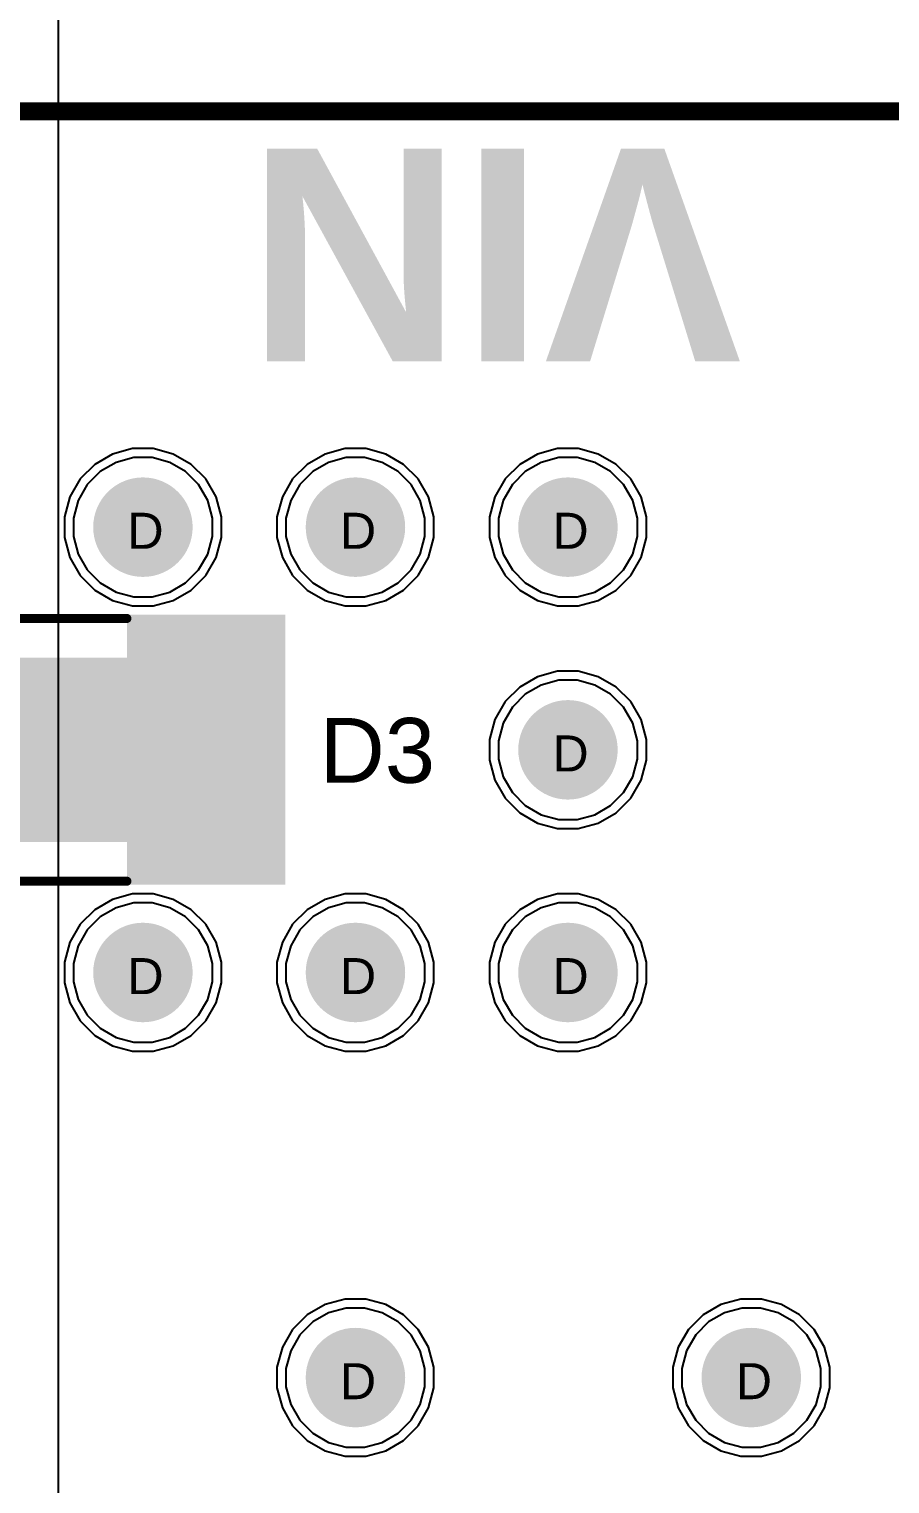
# Model space of a CAD drawing. Header units: inches. Extents: x 0 to 5379, y 0 to 5429.
# Drawn here: x 302.86 to 315.01, y 179.13 to 199.66 of the extents above; entities that cross this region are included whole.
import ezdxf

# ---------------------------------------------------------------- set-up
doc = ezdxf.new("R2010")
doc.units = ezdxf.units.IN
for name, color, linetype in [('Bottom Layer', 5, 'Continuous'), ('Bottom Solder', 6, 'Continuous'), ('Drill Drawing', 1, 'Continuous'), ('GND01', 16, 'Continuous'), ('GND02', 76, 'Continuous'), ('PWR', 156, 'Continuous'), ('SIG 01', 90, 'Continuous'), ('Top Layer', 1, 'Continuous'), ('Top Overlay', 2, 'Continuous'), ('Top Paste', 8, 'Continuous'), ('Top Solder', 216, 'Continuous'), ('Via Holes', 16, 'Continuous')]:
    doc.layers.add(name, color=color, linetype=linetype)
doc.styles.add('Arial', font='', dxfattribs={"height": 0.2})
doc.styles.add('Arial_Bold', font='', dxfattribs={"height": 0.2})
doc.styles.get('Arial').set_extended_font_data('Arial')
doc.styles.get('Arial_Bold').set_extended_font_data('Arial', bold=True)

# ---------------------------------------------------------------- blocks, each defined once
blk = doc.blocks.new('SMB__121')
at = {"layer": 'Top Layer'}
for points in [[(-3.7, -1.2), (-3.7, 1.2), (-0.9, 1.2), (-0.9, -1.2)], [(0.9, -1.2), (0.9, 1.2), (3.7, 1.2), (3.7, -1.2)]]:
    blk.add_hatch(color=1, dxfattribs=at).paths.add_polyline_path(points)
at = {"layer": 'Top Overlay'}
for points in [[(2.591, 1.245), (4.826, 1.245), (4.826, 1.905), (2.591, 1.905)], [(3.734, -1.651), (4.826, -1.651), (4.826, 1.346), (3.734, 1.346)], [(2.591, -1.905), (4.826, -1.905), (4.826, -1.245), (2.591, -1.245)]]:
    blk.add_hatch(color=2, dxfattribs=at).paths.add_polyline_path(points)
at = {"layer": 'Top Paste'}
for points in [[(-3.7, -1.2), (-3.7, 1.2), (-0.9, 1.2), (-0.9, -1.2)], [(0.9, -1.2), (0.9, 1.2), (3.7, 1.2), (3.7, -1.2)]]:
    blk.add_hatch(color=8, dxfattribs=at).paths.add_polyline_path(points)
at = {"layer": 'Top Solder'}
for points in [[(-3.802, -1.302), (-3.802, 1.302), (-0.798, 1.302), (-0.798, -1.302)], [(0.798, -1.302), (0.798, 1.302), (3.802, 1.302), (3.802, -1.302)]]:
    blk.add_hatch(color=216, dxfattribs=at).paths.add_polyline_path(points)
at = {"layer": 'Top Overlay'}
for points in [[(-2.21, 1.397, 0.127, 0.127, 0), (-2.21, 1.854, 0.127, 0.127, 0)], [(-2.21, 1.854, 0.127, 0.127, 0), (2.591, 1.854, 0.127, 0.127, 0)], [(-2.21, -1.854, 0.127, 0.127, 0), (-2.21, -1.397, 0.127, 0.127, 0)], [(-2.21, -1.854, 0.127, 0.127, 0), (2.591, -1.854, 0.127, 0.127, 0)]]:
    blk.add_lwpolyline(points, format="xyseb", dxfattribs=at)
for points in [[(-2.242, 1.854, 0.0635, 0.0635, 1), (-2.178, 1.854, 0.0635, 0.0635, 1)], [(-2.242, 1.854, 0.0635, 0.0635, 1), (-2.178, 1.854, 0.0635, 0.0635, 1)], [(2.559, 1.854, 0.0635, 0.0635, 1), (2.623, 1.854, 0.0635, 0.0635, 1)], [(-2.242, 1.397, 0.0635, 0.0635, 1), (-2.178, 1.397, 0.0635, 0.0635, 1)], [(-2.242, -1.397, 0.0635, 0.0635, 1), (-2.178, -1.397, 0.0635, 0.0635, 1)], [(-2.242, -1.854, 0.0635, 0.0635, 1), (-2.178, -1.854, 0.0635, 0.0635, 1)], [(-2.242, -1.854, 0.0635, 0.0635, 1), (-2.178, -1.854, 0.0635, 0.0635, 1)], [(2.559, -1.854, 0.0635, 0.0635, 1), (2.623, -1.854, 0.0635, 0.0635, 1)]]:
    blk.add_lwpolyline(points, format="xyseb", close=True, dxfattribs=at)
blk = doc.blocks.new('KF88SM_16_0_3P_831')
at = {"layer": 'Top Overlay'}
blk.add_lwpolyline([(41.7, 10.5, 0.254, 0.254, 0), (-41.7, 10.5, 0.254, 0.254, 0)], format="xyseb", dxfattribs=at)

msp = doc.modelspace()

# ---------------------------------------------------------------- hatches: boundary and pattern name
at = {"layer": 'Bottom Layer'}
h = msp.add_hatch(color=5, dxfattribs=at)
edge = h.paths.add_edge_path()
edge.add_arc((304.467, 192.634), 0.6, 0, 360)
h = msp.add_hatch(color=5, dxfattribs=at)
edge = h.paths.add_edge_path()
edge.add_arc((307.467, 192.634), 0.6, 0, 360)
h = msp.add_hatch(color=5, dxfattribs=at)
edge = h.paths.add_edge_path()
edge.add_arc((310.467, 192.634), 0.6, 0, 360)
h = msp.add_hatch(color=5, dxfattribs=at)
edge = h.paths.add_edge_path()
edge.add_arc((310.467, 189.492), 0.6, 0, 360)
h = msp.add_hatch(color=5, dxfattribs=at)
edge = h.paths.add_edge_path()
edge.add_arc((304.467, 186.35), 0.6, 0, 360)
h = msp.add_hatch(color=5, dxfattribs=at)
edge = h.paths.add_edge_path()
edge.add_arc((307.467, 186.35), 0.6, 0, 360)
h = msp.add_hatch(color=5, dxfattribs=at)
edge = h.paths.add_edge_path()
edge.add_arc((310.467, 186.35), 0.6, 0, 360)
h = msp.add_hatch(color=5, dxfattribs=at)
edge = h.paths.add_edge_path()
edge.add_arc((307.467, 180.634), 0.6, 0, 360)
h = msp.add_hatch(color=5, dxfattribs=at)
edge = h.paths.add_edge_path()
edge.add_arc((313.055, 180.634), 0.6, 0, 360)
at = {"layer": 'Bottom Solder'}
h = msp.add_hatch(color=6, dxfattribs=at)
edge = h.paths.add_edge_path()
edge.add_arc((304.467, 192.634), 0.702, 0, 360)
h = msp.add_hatch(color=6, dxfattribs=at)
edge = h.paths.add_edge_path()
edge.add_arc((307.467, 192.634), 0.702, 0, 360)
h = msp.add_hatch(color=6, dxfattribs=at)
edge = h.paths.add_edge_path()
edge.add_arc((310.467, 192.634), 0.702, 0, 360)
h = msp.add_hatch(color=6, dxfattribs=at)
edge = h.paths.add_edge_path()
edge.add_arc((310.467, 189.492), 0.702, 0, 360)
h = msp.add_hatch(color=6, dxfattribs=at)
edge = h.paths.add_edge_path()
edge.add_arc((304.467, 186.35), 0.702, 0, 360)
h = msp.add_hatch(color=6, dxfattribs=at)
edge = h.paths.add_edge_path()
edge.add_arc((307.467, 186.35), 0.702, 0, 360)
h = msp.add_hatch(color=6, dxfattribs=at)
edge = h.paths.add_edge_path()
edge.add_arc((310.467, 186.35), 0.702, 0, 360)
h = msp.add_hatch(color=6, dxfattribs=at)
edge = h.paths.add_edge_path()
edge.add_arc((307.467, 180.634), 0.702, 0, 360)
h = msp.add_hatch(color=6, dxfattribs=at)
edge = h.paths.add_edge_path()
edge.add_arc((313.055, 180.634), 0.702, 0, 360)
at = {"layer": 'GND01'}
h = msp.add_hatch(color=16, dxfattribs=at)
edge = h.paths.add_edge_path()
edge.add_arc((304.467, 192.634), 0.6, 0, 360)
h = msp.add_hatch(color=16, dxfattribs=at)
edge = h.paths.add_edge_path()
edge.add_arc((307.467, 192.634), 0.6, 0, 360)
h = msp.add_hatch(color=16, dxfattribs=at)
edge = h.paths.add_edge_path()
edge.add_arc((310.467, 192.634), 0.6, 0, 360)
h = msp.add_hatch(color=16, dxfattribs=at)
edge = h.paths.add_edge_path()
edge.add_arc((310.467, 189.492), 0.6, 0, 360)
h = msp.add_hatch(color=16, dxfattribs=at)
edge = h.paths.add_edge_path()
edge.add_arc((304.467, 186.35), 0.6, 0, 360)
h = msp.add_hatch(color=16, dxfattribs=at)
edge = h.paths.add_edge_path()
edge.add_arc((307.467, 186.35), 0.6, 0, 360)
h = msp.add_hatch(color=16, dxfattribs=at)
edge = h.paths.add_edge_path()
edge.add_arc((310.467, 186.35), 0.6, 0, 360)
h = msp.add_hatch(color=16, dxfattribs=at)
edge = h.paths.add_edge_path()
edge.add_arc((307.467, 180.634), 0.6, 0, 360)
h = msp.add_hatch(color=16, dxfattribs=at)
edge = h.paths.add_edge_path()
edge.add_arc((313.055, 180.634), 0.6, 0, 360)
at = {"layer": 'GND02'}
h = msp.add_hatch(color=76, dxfattribs=at)
edge = h.paths.add_edge_path()
edge.add_arc((304.467, 192.634), 0.6, 0, 360)
h = msp.add_hatch(color=76, dxfattribs=at)
edge = h.paths.add_edge_path()
edge.add_arc((307.467, 192.634), 0.6, 0, 360)
h = msp.add_hatch(color=76, dxfattribs=at)
edge = h.paths.add_edge_path()
edge.add_arc((310.467, 192.634), 0.6, 0, 360)
h = msp.add_hatch(color=76, dxfattribs=at)
edge = h.paths.add_edge_path()
edge.add_arc((310.467, 189.492), 0.6, 0, 360)
h = msp.add_hatch(color=76, dxfattribs=at)
edge = h.paths.add_edge_path()
edge.add_arc((304.467, 186.35), 0.6, 0, 360)
h = msp.add_hatch(color=76, dxfattribs=at)
edge = h.paths.add_edge_path()
edge.add_arc((307.467, 186.35), 0.6, 0, 360)
h = msp.add_hatch(color=76, dxfattribs=at)
edge = h.paths.add_edge_path()
edge.add_arc((310.467, 186.35), 0.6, 0, 360)
h = msp.add_hatch(color=76, dxfattribs=at)
edge = h.paths.add_edge_path()
edge.add_arc((307.467, 180.634), 0.6, 0, 360)
h = msp.add_hatch(color=76, dxfattribs=at)
edge = h.paths.add_edge_path()
edge.add_arc((313.055, 180.634), 0.6, 0, 360)
at = {"layer": 'PWR'}
h = msp.add_hatch(color=156, dxfattribs=at)
edge = h.paths.add_edge_path()
edge.add_arc((304.467, 192.634), 0.6, 0, 360)
h = msp.add_hatch(color=156, dxfattribs=at)
edge = h.paths.add_edge_path()
edge.add_arc((307.467, 192.634), 0.6, 0, 360)
h = msp.add_hatch(color=156, dxfattribs=at)
edge = h.paths.add_edge_path()
edge.add_arc((310.467, 192.634), 0.6, 0, 360)
h = msp.add_hatch(color=156, dxfattribs=at)
edge = h.paths.add_edge_path()
edge.add_arc((310.467, 189.492), 0.6, 0, 360)
h = msp.add_hatch(color=156, dxfattribs=at)
edge = h.paths.add_edge_path()
edge.add_arc((304.467, 186.35), 0.6, 0, 360)
h = msp.add_hatch(color=156, dxfattribs=at)
edge = h.paths.add_edge_path()
edge.add_arc((307.467, 186.35), 0.6, 0, 360)
h = msp.add_hatch(color=156, dxfattribs=at)
edge = h.paths.add_edge_path()
edge.add_arc((310.467, 186.35), 0.6, 0, 360)
h = msp.add_hatch(color=156, dxfattribs=at)
edge = h.paths.add_edge_path()
edge.add_arc((307.467, 180.634), 0.6, 0, 360)
h = msp.add_hatch(color=156, dxfattribs=at)
edge = h.paths.add_edge_path()
edge.add_arc((313.055, 180.634), 0.6, 0, 360)
at = {"layer": 'SIG 01'}
h = msp.add_hatch(color=90, dxfattribs=at)
edge = h.paths.add_edge_path()
edge.add_arc((304.467, 192.634), 0.6, 0, 360)
h = msp.add_hatch(color=90, dxfattribs=at)
edge = h.paths.add_edge_path()
edge.add_arc((307.467, 192.634), 0.6, 0, 360)
h = msp.add_hatch(color=90, dxfattribs=at)
edge = h.paths.add_edge_path()
edge.add_arc((310.467, 192.634), 0.6, 0, 360)
h = msp.add_hatch(color=90, dxfattribs=at)
edge = h.paths.add_edge_path()
edge.add_arc((310.467, 189.492), 0.6, 0, 360)
h = msp.add_hatch(color=90, dxfattribs=at)
edge = h.paths.add_edge_path()
edge.add_arc((304.467, 186.35), 0.6, 0, 360)
h = msp.add_hatch(color=90, dxfattribs=at)
edge = h.paths.add_edge_path()
edge.add_arc((307.467, 186.35), 0.6, 0, 360)
h = msp.add_hatch(color=90, dxfattribs=at)
edge = h.paths.add_edge_path()
edge.add_arc((310.467, 186.35), 0.6, 0, 360)
h = msp.add_hatch(color=90, dxfattribs=at)
edge = h.paths.add_edge_path()
edge.add_arc((307.467, 180.634), 0.6, 0, 360)
h = msp.add_hatch(color=90, dxfattribs=at)
edge = h.paths.add_edge_path()
edge.add_arc((313.055, 180.634), 0.6, 0, 360)
at = {"layer": 'Top Layer'}
h = msp.add_hatch(color=1, dxfattribs=at)
edge = h.paths.add_edge_path()
edge.add_arc((304.467, 192.634), 0.6, 0, 360)
h = msp.add_hatch(color=1, dxfattribs=at)
edge = h.paths.add_edge_path()
edge.add_arc((307.467, 192.634), 0.6, 0, 360)
h = msp.add_hatch(color=1, dxfattribs=at)
edge = h.paths.add_edge_path()
edge.add_arc((310.467, 192.634), 0.6, 0, 360)
h = msp.add_hatch(color=1, dxfattribs=at)
edge = h.paths.add_edge_path()
edge.add_arc((310.467, 189.492), 0.6, 0, 360)
h = msp.add_hatch(color=1, dxfattribs=at)
edge = h.paths.add_edge_path()
edge.add_arc((304.467, 186.35), 0.6, 0, 360)
h = msp.add_hatch(color=1, dxfattribs=at)
edge = h.paths.add_edge_path()
edge.add_arc((307.467, 186.35), 0.6, 0, 360)
h = msp.add_hatch(color=1, dxfattribs=at)
edge = h.paths.add_edge_path()
edge.add_arc((310.467, 186.35), 0.6, 0, 360)
h = msp.add_hatch(color=1, dxfattribs=at)
edge = h.paths.add_edge_path()
edge.add_arc((307.467, 180.634), 0.6, 0, 360)
h = msp.add_hatch(color=1, dxfattribs=at)
edge = h.paths.add_edge_path()
edge.add_arc((313.055, 180.634), 0.6, 0, 360)
at = {"layer": 'Top Solder'}
h = msp.add_hatch(color=216, dxfattribs=at)
edge = h.paths.add_edge_path()
edge.add_arc((304.467, 192.634), 0.702, 0, 360)
h = msp.add_hatch(color=216, dxfattribs=at)
edge = h.paths.add_edge_path()
edge.add_arc((307.467, 192.634), 0.702, 0, 360)
h = msp.add_hatch(color=216, dxfattribs=at)
edge = h.paths.add_edge_path()
edge.add_arc((310.467, 192.634), 0.702, 0, 360)
h = msp.add_hatch(color=216, dxfattribs=at)
edge = h.paths.add_edge_path()
edge.add_arc((310.467, 189.492), 0.702, 0, 360)
h = msp.add_hatch(color=216, dxfattribs=at)
edge = h.paths.add_edge_path()
edge.add_arc((304.467, 186.35), 0.702, 0, 360)
h = msp.add_hatch(color=216, dxfattribs=at)
edge = h.paths.add_edge_path()
edge.add_arc((307.467, 186.35), 0.702, 0, 360)
h = msp.add_hatch(color=216, dxfattribs=at)
edge = h.paths.add_edge_path()
edge.add_arc((310.467, 186.35), 0.702, 0, 360)
h = msp.add_hatch(color=216, dxfattribs=at)
edge = h.paths.add_edge_path()
edge.add_arc((307.467, 180.634), 0.702, 0, 360)
h = msp.add_hatch(color=216, dxfattribs=at)
edge = h.paths.add_edge_path()
edge.add_arc((313.055, 180.634), 0.702, 0, 360)
at = {"layer": 'Via Holes'}
h = msp.add_hatch(color=7, dxfattribs=at)
edge = h.paths.add_edge_path()
edge.add_arc((304.467, 192.634), 0.35, 0, 360)
h = msp.add_hatch(color=7, dxfattribs=at)
edge = h.paths.add_edge_path()
edge.add_arc((307.467, 192.634), 0.35, 0, 360)
h = msp.add_hatch(color=7, dxfattribs=at)
edge = h.paths.add_edge_path()
edge.add_arc((310.467, 192.634), 0.35, 0, 360)
h = msp.add_hatch(color=7, dxfattribs=at)
edge = h.paths.add_edge_path()
edge.add_arc((310.467, 189.492), 0.35, 0, 360)
h = msp.add_hatch(color=7, dxfattribs=at)
edge = h.paths.add_edge_path()
edge.add_arc((304.467, 186.35), 0.35, 0, 360)
h = msp.add_hatch(color=7, dxfattribs=at)
edge = h.paths.add_edge_path()
edge.add_arc((307.467, 186.35), 0.35, 0, 360)
h = msp.add_hatch(color=7, dxfattribs=at)
edge = h.paths.add_edge_path()
edge.add_arc((310.467, 186.35), 0.35, 0, 360)
h = msp.add_hatch(color=7, dxfattribs=at)
edge = h.paths.add_edge_path()
edge.add_arc((307.467, 180.634), 0.35, 0, 360)
h = msp.add_hatch(color=7, dxfattribs=at)
edge = h.paths.add_edge_path()
edge.add_arc((313.055, 180.634), 0.35, 0, 360)

# ---------------------------------------------------------------- linework, layer by layer
at = {"layer": 'Bottom Layer'}
msp.add_line((303.276, 157.988), (303.276, 218.872), dxfattribs=at)
at = {"layer": 'GND01'}
for p, q in [((304.039, 193.666), (303.787, 193.52)), ((304.321, 193.742), (304.039, 193.666)), ((304.613, 193.742), (304.321, 193.742)), ((304.895, 193.666), (304.613, 193.742)), ((305.147, 193.52), (304.895, 193.666)), ((307.039, 193.666), (306.787, 193.52)), ((307.321, 193.742), (307.039, 193.666)), ((307.613, 193.742), (307.321, 193.742)), ((307.895, 193.666), (307.613, 193.742)), ((308.147, 193.52), (307.895, 193.666)), ((310.039, 193.666), (309.787, 193.52)), ((310.321, 193.742), (310.039, 193.666)), ((310.613, 193.742), (310.321, 193.742)), ((310.895, 193.666), (310.613, 193.742)), ((311.147, 193.52), (310.895, 193.666)), ((303.787, 193.52), (303.58, 193.314)), ((305.354, 193.314), (305.147, 193.52)), ((306.787, 193.52), (306.58, 193.314)), ((308.354, 193.314), (308.147, 193.52)), ((309.787, 193.52), (309.58, 193.314)), ((311.354, 193.314), (311.147, 193.52)), ((303.58, 193.314), (303.435, 193.061)), ((305.499, 193.061), (305.354, 193.314)), ((306.58, 193.314), (306.435, 193.061)), ((308.499, 193.061), (308.354, 193.314)), ((309.58, 193.314), (309.435, 193.061)), ((311.499, 193.061), (311.354, 193.314)), ((303.435, 193.061), (303.359, 192.779)), ((305.575, 192.779), (305.499, 193.061)), ((306.435, 193.061), (306.359, 192.779)), ((308.575, 192.779), (308.499, 193.061)), ((309.435, 193.061), (309.359, 192.779)), ((311.575, 192.779), (311.499, 193.061)), ((303.359, 192.779), (303.359, 192.488)), ((305.575, 192.488), (305.575, 192.779)), ((306.359, 192.779), (306.359, 192.488)), ((308.575, 192.488), (308.575, 192.779)), ((309.359, 192.779), (309.359, 192.488)), ((311.575, 192.488), (311.575, 192.779)), ((303.359, 192.488), (303.435, 192.206)), ((305.499, 192.206), (305.575, 192.488)), ((306.359, 192.488), (306.435, 192.206)), ((308.499, 192.206), (308.575, 192.488)), ((309.359, 192.488), (309.435, 192.206)), ((311.499, 192.206), (311.575, 192.488)), ((303.435, 192.206), (303.58, 191.953)), ((305.354, 191.953), (305.499, 192.206)), ((306.435, 192.206), (306.58, 191.953)), ((308.354, 191.953), (308.499, 192.206)), ((309.435, 192.206), (309.58, 191.953)), ((311.354, 191.953), (311.499, 192.206)), ((303.58, 191.953), (303.787, 191.747)), ((305.147, 191.747), (305.354, 191.953)), ((306.58, 191.953), (306.787, 191.747)), ((308.147, 191.747), (308.354, 191.953)), ((309.58, 191.953), (309.787, 191.747)), ((311.147, 191.747), (311.354, 191.953)), ((303.787, 191.747), (304.039, 191.601)), ((304.895, 191.601), (305.147, 191.747)), ((306.787, 191.747), (307.039, 191.601)), ((307.895, 191.601), (308.147, 191.747)), ((309.787, 191.747), (310.039, 191.601)), ((310.895, 191.601), (311.147, 191.747)), ((304.039, 191.601), (304.321, 191.526)), ((304.613, 191.526), (304.895, 191.601)), ((307.039, 191.601), (307.321, 191.526)), ((307.613, 191.526), (307.895, 191.601)), ((310.039, 191.601), (310.321, 191.526)), ((310.613, 191.526), (310.895, 191.601)), ((304.321, 191.526), (304.613, 191.526)), ((307.321, 191.526), (307.613, 191.526)), ((310.321, 191.526), (310.613, 191.526)), ((310.039, 190.524), (309.787, 190.378)), ((310.321, 190.6), (310.039, 190.524)), ((310.613, 190.6), (310.321, 190.6)), ((310.895, 190.524), (310.613, 190.6)), ((311.147, 190.378), (310.895, 190.524)), ((309.787, 190.378), (309.58, 190.172)), ((311.354, 190.172), (311.147, 190.378)), ((309.58, 190.172), (309.435, 189.919)), ((311.499, 189.919), (311.354, 190.172)), ((309.435, 189.919), (309.359, 189.637)), ((311.575, 189.637), (311.499, 189.919)), ((309.359, 189.637), (309.359, 189.346)), ((311.575, 189.346), (311.575, 189.637)), ((309.359, 189.346), (309.435, 189.064)), ((311.499, 189.064), (311.575, 189.346)), ((309.435, 189.064), (309.58, 188.811)), ((311.354, 188.811), (311.499, 189.064)), ((309.58, 188.811), (309.787, 188.605)), ((311.147, 188.605), (311.354, 188.811)), ((309.787, 188.605), (310.039, 188.459)), ((310.039, 188.459), (310.321, 188.384)), ((310.613, 188.384), (310.895, 188.459)), ((310.895, 188.459), (311.147, 188.605)), ((310.321, 188.384), (310.613, 188.384)), ((304.321, 187.458), (304.039, 187.382)), ((304.613, 187.458), (304.321, 187.458)), ((304.895, 187.382), (304.613, 187.458)), ((307.321, 187.458), (307.039, 187.382)), ((307.613, 187.458), (307.321, 187.458)), ((307.895, 187.382), (307.613, 187.458)), ((310.321, 187.458), (310.039, 187.382)), ((310.613, 187.458), (310.321, 187.458)), ((310.895, 187.382), (310.613, 187.458)), ((303.787, 187.236), (303.58, 187.03)), ((304.039, 187.382), (303.787, 187.236)), ((305.147, 187.236), (304.895, 187.382)), ((305.354, 187.03), (305.147, 187.236)), ((306.787, 187.236), (306.58, 187.03)), ((307.039, 187.382), (306.787, 187.236)), ((308.147, 187.236), (307.895, 187.382)), ((308.354, 187.03), (308.147, 187.236)), ((309.787, 187.236), (309.58, 187.03)), ((310.039, 187.382), (309.787, 187.236)), ((311.147, 187.236), (310.895, 187.382)), ((311.354, 187.03), (311.147, 187.236)), ((303.58, 187.03), (303.435, 186.777)), ((305.499, 186.777), (305.354, 187.03)), ((306.58, 187.03), (306.435, 186.777)), ((308.499, 186.777), (308.354, 187.03)), ((309.58, 187.03), (309.435, 186.777)), ((311.499, 186.777), (311.354, 187.03)), ((303.435, 186.777), (303.359, 186.495)), ((305.575, 186.495), (305.499, 186.777)), ((306.435, 186.777), (306.359, 186.495)), ((308.575, 186.495), (308.499, 186.777)), ((309.435, 186.777), (309.359, 186.495)), ((311.575, 186.495), (311.499, 186.777)), ((303.359, 186.495), (303.359, 186.204)), ((305.575, 186.204), (305.575, 186.495)), ((306.359, 186.495), (306.359, 186.204)), ((308.575, 186.204), (308.575, 186.495)), ((309.359, 186.495), (309.359, 186.204)), ((311.575, 186.204), (311.575, 186.495)), ((303.359, 186.204), (303.435, 185.922)), ((305.499, 185.922), (305.575, 186.204)), ((306.359, 186.204), (306.435, 185.922)), ((308.499, 185.922), (308.575, 186.204)), ((309.359, 186.204), (309.435, 185.922)), ((311.499, 185.922), (311.575, 186.204)), ((303.435, 185.922), (303.58, 185.669)), ((305.354, 185.669), (305.499, 185.922)), ((306.435, 185.922), (306.58, 185.669)), ((308.354, 185.669), (308.499, 185.922)), ((309.435, 185.922), (309.58, 185.669)), ((311.354, 185.669), (311.499, 185.922)), ((303.58, 185.669), (303.787, 185.463)), ((305.147, 185.463), (305.354, 185.669)), ((306.58, 185.669), (306.787, 185.463)), ((308.147, 185.463), (308.354, 185.669)), ((309.58, 185.669), (309.787, 185.463)), ((311.147, 185.463), (311.354, 185.669)), ((303.787, 185.463), (304.039, 185.317)), ((304.895, 185.317), (305.147, 185.463)), ((306.787, 185.463), (307.039, 185.317)), ((307.895, 185.317), (308.147, 185.463)), ((309.787, 185.463), (310.039, 185.317)), ((310.895, 185.317), (311.147, 185.463)), ((304.039, 185.317), (304.321, 185.242)), ((304.321, 185.242), (304.613, 185.242)), ((304.613, 185.242), (304.895, 185.317)), ((307.039, 185.317), (307.321, 185.242)), ((307.321, 185.242), (307.613, 185.242)), ((307.613, 185.242), (307.895, 185.317)), ((310.039, 185.317), (310.321, 185.242)), ((310.321, 185.242), (310.613, 185.242)), ((310.613, 185.242), (310.895, 185.317)), ((307.321, 181.742), (307.039, 181.666)), ((307.613, 181.742), (307.321, 181.742)), ((307.895, 181.666), (307.613, 181.742)), ((312.909, 181.742), (312.627, 181.666)), ((313.201, 181.742), (312.909, 181.742)), ((313.483, 181.666), (313.201, 181.742)), ((306.787, 181.52), (306.58, 181.314)), ((307.039, 181.666), (306.787, 181.52)), ((308.147, 181.52), (307.895, 181.666)), ((308.354, 181.314), (308.147, 181.52)), ((312.375, 181.52), (312.168, 181.314)), ((312.627, 181.666), (312.375, 181.52)), ((313.735, 181.52), (313.483, 181.666)), ((313.942, 181.314), (313.735, 181.52)), ((306.58, 181.314), (306.435, 181.061)), ((308.499, 181.061), (308.354, 181.314)), ((312.168, 181.314), (312.023, 181.061)), ((314.087, 181.061), (313.942, 181.314)), ((306.435, 181.061), (306.359, 180.779)), ((308.575, 180.779), (308.499, 181.061)), ((312.023, 181.061), (311.947, 180.779)), ((314.163, 180.779), (314.087, 181.061)), ((306.359, 180.779), (306.359, 180.488)), ((308.575, 180.488), (308.575, 180.779)), ((311.947, 180.779), (311.947, 180.488)), ((314.163, 180.488), (314.163, 180.779)), ((306.359, 180.488), (306.435, 180.206)), ((308.499, 180.206), (308.575, 180.488)), ((311.947, 180.488), (312.023, 180.206)), ((314.087, 180.206), (314.163, 180.488)), ((306.435, 180.206), (306.58, 179.953)), ((308.354, 179.953), (308.499, 180.206)), ((312.023, 180.206), (312.168, 179.953)), ((313.942, 179.953), (314.087, 180.206)), ((306.58, 179.953), (306.787, 179.747)), ((308.147, 179.747), (308.354, 179.953)), ((312.168, 179.953), (312.375, 179.747)), ((313.735, 179.747), (313.942, 179.953)), ((306.787, 179.747), (307.039, 179.601)), ((307.895, 179.601), (308.147, 179.747)), ((312.375, 179.747), (312.627, 179.601)), ((313.483, 179.601), (313.735, 179.747)), ((307.039, 179.601), (307.321, 179.526)), ((307.321, 179.526), (307.613, 179.526)), ((307.613, 179.526), (307.895, 179.601)), ((312.627, 179.601), (312.909, 179.526)), ((312.909, 179.526), (313.201, 179.526)), ((313.201, 179.526), (313.483, 179.601))]:
    msp.add_line(p, q, dxfattribs=at)
at = {"layer": 'GND02'}
for p, q in [((304.039, 193.666), (303.787, 193.52)), ((304.321, 193.742), (304.039, 193.666)), ((304.613, 193.742), (304.321, 193.742)), ((304.895, 193.666), (304.613, 193.742)), ((305.147, 193.52), (304.895, 193.666)), ((307.039, 193.666), (306.787, 193.52)), ((307.321, 193.742), (307.039, 193.666)), ((307.613, 193.742), (307.321, 193.742)), ((307.895, 193.666), (307.613, 193.742)), ((308.147, 193.52), (307.895, 193.666)), ((310.039, 193.666), (309.787, 193.52)), ((310.321, 193.742), (310.039, 193.666)), ((310.613, 193.742), (310.321, 193.742)), ((310.895, 193.666), (310.613, 193.742)), ((311.147, 193.52), (310.895, 193.666)), ((303.787, 193.52), (303.58, 193.314)), ((305.354, 193.314), (305.147, 193.52)), ((306.787, 193.52), (306.58, 193.314)), ((308.354, 193.314), (308.147, 193.52)), ((309.787, 193.52), (309.58, 193.314)), ((311.354, 193.314), (311.147, 193.52)), ((303.58, 193.314), (303.435, 193.061)), ((305.499, 193.061), (305.354, 193.314)), ((306.58, 193.314), (306.435, 193.061)), ((308.499, 193.061), (308.354, 193.314)), ((309.58, 193.314), (309.435, 193.061)), ((311.499, 193.061), (311.354, 193.314)), ((303.435, 193.061), (303.359, 192.779)), ((305.575, 192.779), (305.499, 193.061)), ((306.435, 193.061), (306.359, 192.779)), ((308.575, 192.779), (308.499, 193.061)), ((309.435, 193.061), (309.359, 192.779)), ((311.575, 192.779), (311.499, 193.061)), ((303.359, 192.779), (303.359, 192.488)), ((305.575, 192.488), (305.575, 192.779)), ((306.359, 192.779), (306.359, 192.488)), ((308.575, 192.488), (308.575, 192.779)), ((309.359, 192.779), (309.359, 192.488)), ((311.575, 192.488), (311.575, 192.779)), ((303.359, 192.488), (303.435, 192.206)), ((305.499, 192.206), (305.575, 192.488)), ((306.359, 192.488), (306.435, 192.206)), ((308.499, 192.206), (308.575, 192.488)), ((309.359, 192.488), (309.435, 192.206)), ((311.499, 192.206), (311.575, 192.488)), ((303.435, 192.206), (303.58, 191.953)), ((305.354, 191.953), (305.499, 192.206)), ((306.435, 192.206), (306.58, 191.953)), ((308.354, 191.953), (308.499, 192.206)), ((309.435, 192.206), (309.58, 191.953)), ((311.354, 191.953), (311.499, 192.206)), ((303.58, 191.953), (303.787, 191.747)), ((305.147, 191.747), (305.354, 191.953)), ((306.58, 191.953), (306.787, 191.747)), ((308.147, 191.747), (308.354, 191.953)), ((309.58, 191.953), (309.787, 191.747)), ((311.147, 191.747), (311.354, 191.953)), ((303.787, 191.747), (304.039, 191.601)), ((304.895, 191.601), (305.147, 191.747)), ((306.787, 191.747), (307.039, 191.601)), ((307.895, 191.601), (308.147, 191.747)), ((309.787, 191.747), (310.039, 191.601)), ((310.895, 191.601), (311.147, 191.747)), ((304.039, 191.601), (304.321, 191.526)), ((304.613, 191.526), (304.895, 191.601)), ((307.039, 191.601), (307.321, 191.526)), ((307.613, 191.526), (307.895, 191.601)), ((310.039, 191.601), (310.321, 191.526)), ((310.613, 191.526), (310.895, 191.601)), ((304.321, 191.526), (304.613, 191.526)), ((307.321, 191.526), (307.613, 191.526)), ((310.321, 191.526), (310.613, 191.526)), ((310.039, 190.524), (309.787, 190.378)), ((310.321, 190.6), (310.039, 190.524)), ((310.613, 190.6), (310.321, 190.6)), ((310.895, 190.524), (310.613, 190.6)), ((311.147, 190.378), (310.895, 190.524)), ((309.787, 190.378), (309.58, 190.172)), ((311.354, 190.172), (311.147, 190.378)), ((309.58, 190.172), (309.435, 189.919)), ((311.499, 189.919), (311.354, 190.172)), ((309.435, 189.919), (309.359, 189.637)), ((311.575, 189.637), (311.499, 189.919)), ((309.359, 189.637), (309.359, 189.346)), ((311.575, 189.346), (311.575, 189.637)), ((309.359, 189.346), (309.435, 189.064)), ((311.499, 189.064), (311.575, 189.346)), ((309.435, 189.064), (309.58, 188.811)), ((311.354, 188.811), (311.499, 189.064)), ((309.58, 188.811), (309.787, 188.605)), ((311.147, 188.605), (311.354, 188.811)), ((309.787, 188.605), (310.039, 188.459)), ((310.039, 188.459), (310.321, 188.384)), ((310.613, 188.384), (310.895, 188.459)), ((310.895, 188.459), (311.147, 188.605)), ((310.321, 188.384), (310.613, 188.384)), ((304.321, 187.458), (304.039, 187.382)), ((304.613, 187.458), (304.321, 187.458)), ((304.895, 187.382), (304.613, 187.458)), ((307.321, 187.458), (307.039, 187.382)), ((307.613, 187.458), (307.321, 187.458)), ((307.895, 187.382), (307.613, 187.458)), ((310.321, 187.458), (310.039, 187.382)), ((310.613, 187.458), (310.321, 187.458)), ((310.895, 187.382), (310.613, 187.458)), ((303.787, 187.236), (303.58, 187.03)), ((304.039, 187.382), (303.787, 187.236)), ((305.147, 187.236), (304.895, 187.382)), ((305.354, 187.03), (305.147, 187.236)), ((306.787, 187.236), (306.58, 187.03)), ((307.039, 187.382), (306.787, 187.236)), ((308.147, 187.236), (307.895, 187.382)), ((308.354, 187.03), (308.147, 187.236)), ((309.787, 187.236), (309.58, 187.03)), ((310.039, 187.382), (309.787, 187.236)), ((311.147, 187.236), (310.895, 187.382)), ((311.354, 187.03), (311.147, 187.236)), ((303.58, 187.03), (303.435, 186.777)), ((305.499, 186.777), (305.354, 187.03)), ((306.58, 187.03), (306.435, 186.777)), ((308.499, 186.777), (308.354, 187.03)), ((309.58, 187.03), (309.435, 186.777)), ((311.499, 186.777), (311.354, 187.03)), ((303.435, 186.777), (303.359, 186.495)), ((305.575, 186.495), (305.499, 186.777)), ((306.435, 186.777), (306.359, 186.495)), ((308.575, 186.495), (308.499, 186.777)), ((309.435, 186.777), (309.359, 186.495)), ((311.575, 186.495), (311.499, 186.777)), ((303.359, 186.495), (303.359, 186.204)), ((305.575, 186.204), (305.575, 186.495)), ((306.359, 186.495), (306.359, 186.204)), ((308.575, 186.204), (308.575, 186.495)), ((309.359, 186.495), (309.359, 186.204)), ((311.575, 186.204), (311.575, 186.495)), ((303.359, 186.204), (303.435, 185.922)), ((305.499, 185.922), (305.575, 186.204)), ((306.359, 186.204), (306.435, 185.922)), ((308.499, 185.922), (308.575, 186.204)), ((309.359, 186.204), (309.435, 185.922)), ((311.499, 185.922), (311.575, 186.204)), ((303.435, 185.922), (303.58, 185.669)), ((305.354, 185.669), (305.499, 185.922)), ((306.435, 185.922), (306.58, 185.669)), ((308.354, 185.669), (308.499, 185.922)), ((309.435, 185.922), (309.58, 185.669)), ((311.354, 185.669), (311.499, 185.922)), ((303.58, 185.669), (303.787, 185.463)), ((305.147, 185.463), (305.354, 185.669)), ((306.58, 185.669), (306.787, 185.463)), ((308.147, 185.463), (308.354, 185.669)), ((309.58, 185.669), (309.787, 185.463)), ((311.147, 185.463), (311.354, 185.669)), ((303.787, 185.463), (304.039, 185.317)), ((304.895, 185.317), (305.147, 185.463)), ((306.787, 185.463), (307.039, 185.317)), ((307.895, 185.317), (308.147, 185.463)), ((309.787, 185.463), (310.039, 185.317)), ((310.895, 185.317), (311.147, 185.463)), ((304.039, 185.317), (304.321, 185.242)), ((304.321, 185.242), (304.613, 185.242)), ((304.613, 185.242), (304.895, 185.317)), ((307.039, 185.317), (307.321, 185.242)), ((307.321, 185.242), (307.613, 185.242)), ((307.613, 185.242), (307.895, 185.317)), ((310.039, 185.317), (310.321, 185.242)), ((310.321, 185.242), (310.613, 185.242)), ((310.613, 185.242), (310.895, 185.317)), ((307.321, 181.742), (307.039, 181.666)), ((307.613, 181.742), (307.321, 181.742)), ((307.895, 181.666), (307.613, 181.742)), ((312.909, 181.742), (312.627, 181.666)), ((313.201, 181.742), (312.909, 181.742)), ((313.483, 181.666), (313.201, 181.742)), ((306.787, 181.52), (306.58, 181.314)), ((307.039, 181.666), (306.787, 181.52)), ((308.147, 181.52), (307.895, 181.666)), ((308.354, 181.314), (308.147, 181.52)), ((312.375, 181.52), (312.168, 181.314)), ((312.627, 181.666), (312.375, 181.52)), ((313.735, 181.52), (313.483, 181.666)), ((313.942, 181.314), (313.735, 181.52)), ((306.58, 181.314), (306.435, 181.061)), ((308.499, 181.061), (308.354, 181.314)), ((312.168, 181.314), (312.023, 181.061)), ((314.087, 181.061), (313.942, 181.314)), ((306.435, 181.061), (306.359, 180.779)), ((308.575, 180.779), (308.499, 181.061)), ((312.023, 181.061), (311.947, 180.779)), ((314.163, 180.779), (314.087, 181.061)), ((306.359, 180.779), (306.359, 180.488)), ((308.575, 180.488), (308.575, 180.779)), ((311.947, 180.779), (311.947, 180.488)), ((314.163, 180.488), (314.163, 180.779)), ((306.359, 180.488), (306.435, 180.206)), ((308.499, 180.206), (308.575, 180.488)), ((311.947, 180.488), (312.023, 180.206)), ((314.087, 180.206), (314.163, 180.488)), ((306.435, 180.206), (306.58, 179.953)), ((308.354, 179.953), (308.499, 180.206)), ((312.023, 180.206), (312.168, 179.953)), ((313.942, 179.953), (314.087, 180.206)), ((306.58, 179.953), (306.787, 179.747)), ((308.147, 179.747), (308.354, 179.953)), ((312.168, 179.953), (312.375, 179.747)), ((313.735, 179.747), (313.942, 179.953)), ((306.787, 179.747), (307.039, 179.601)), ((307.895, 179.601), (308.147, 179.747)), ((312.375, 179.747), (312.627, 179.601)), ((313.483, 179.601), (313.735, 179.747)), ((307.039, 179.601), (307.321, 179.526)), ((307.321, 179.526), (307.613, 179.526)), ((307.613, 179.526), (307.895, 179.601)), ((312.627, 179.601), (312.909, 179.526)), ((312.909, 179.526), (313.201, 179.526)), ((313.201, 179.526), (313.483, 179.601))]:
    msp.add_line(p, q, dxfattribs=at)
at = {"layer": 'PWR'}
for p, q in [((304.039, 193.666), (303.787, 193.52)), ((304.321, 193.742), (304.039, 193.666)), ((304.613, 193.742), (304.321, 193.742)), ((304.895, 193.666), (304.613, 193.742)), ((305.147, 193.52), (304.895, 193.666)), ((307.039, 193.666), (306.787, 193.52)), ((307.321, 193.742), (307.039, 193.666)), ((307.613, 193.742), (307.321, 193.742)), ((307.895, 193.666), (307.613, 193.742)), ((308.147, 193.52), (307.895, 193.666)), ((310.039, 193.666), (309.787, 193.52)), ((310.321, 193.742), (310.039, 193.666)), ((310.613, 193.742), (310.321, 193.742)), ((310.895, 193.666), (310.613, 193.742)), ((311.147, 193.52), (310.895, 193.666)), ((303.787, 193.52), (303.58, 193.314)), ((305.354, 193.314), (305.147, 193.52)), ((306.787, 193.52), (306.58, 193.314)), ((308.354, 193.314), (308.147, 193.52)), ((309.787, 193.52), (309.58, 193.314)), ((311.354, 193.314), (311.147, 193.52)), ((303.58, 193.314), (303.435, 193.061)), ((305.499, 193.061), (305.354, 193.314)), ((306.58, 193.314), (306.435, 193.061)), ((308.499, 193.061), (308.354, 193.314)), ((309.58, 193.314), (309.435, 193.061)), ((311.499, 193.061), (311.354, 193.314)), ((303.435, 193.061), (303.359, 192.779)), ((305.575, 192.779), (305.499, 193.061)), ((306.435, 193.061), (306.359, 192.779)), ((308.575, 192.779), (308.499, 193.061)), ((309.435, 193.061), (309.359, 192.779)), ((311.575, 192.779), (311.499, 193.061)), ((303.359, 192.779), (303.359, 192.488)), ((305.575, 192.488), (305.575, 192.779)), ((306.359, 192.779), (306.359, 192.488)), ((308.575, 192.488), (308.575, 192.779)), ((309.359, 192.779), (309.359, 192.488)), ((311.575, 192.488), (311.575, 192.779)), ((303.359, 192.488), (303.435, 192.206)), ((305.499, 192.206), (305.575, 192.488)), ((306.359, 192.488), (306.435, 192.206)), ((308.499, 192.206), (308.575, 192.488)), ((309.359, 192.488), (309.435, 192.206)), ((311.499, 192.206), (311.575, 192.488)), ((303.435, 192.206), (303.58, 191.953)), ((305.354, 191.953), (305.499, 192.206)), ((306.435, 192.206), (306.58, 191.953)), ((308.354, 191.953), (308.499, 192.206)), ((309.435, 192.206), (309.58, 191.953)), ((311.354, 191.953), (311.499, 192.206)), ((303.58, 191.953), (303.787, 191.747)), ((305.147, 191.747), (305.354, 191.953)), ((306.58, 191.953), (306.787, 191.747)), ((308.147, 191.747), (308.354, 191.953)), ((309.58, 191.953), (309.787, 191.747)), ((311.147, 191.747), (311.354, 191.953)), ((303.787, 191.747), (304.039, 191.601)), ((304.895, 191.601), (305.147, 191.747)), ((306.787, 191.747), (307.039, 191.601)), ((307.895, 191.601), (308.147, 191.747)), ((309.787, 191.747), (310.039, 191.601)), ((310.895, 191.601), (311.147, 191.747)), ((304.039, 191.601), (304.321, 191.526)), ((304.613, 191.526), (304.895, 191.601)), ((307.039, 191.601), (307.321, 191.526)), ((307.613, 191.526), (307.895, 191.601)), ((310.039, 191.601), (310.321, 191.526)), ((310.613, 191.526), (310.895, 191.601)), ((304.321, 191.526), (304.613, 191.526)), ((307.321, 191.526), (307.613, 191.526)), ((310.321, 191.526), (310.613, 191.526)), ((310.039, 190.524), (309.787, 190.378)), ((310.321, 190.6), (310.039, 190.524)), ((310.613, 190.6), (310.321, 190.6)), ((310.895, 190.524), (310.613, 190.6)), ((311.147, 190.378), (310.895, 190.524)), ((309.787, 190.378), (309.58, 190.172)), ((311.354, 190.172), (311.147, 190.378)), ((309.58, 190.172), (309.435, 189.919)), ((311.499, 189.919), (311.354, 190.172)), ((309.435, 189.919), (309.359, 189.637)), ((311.575, 189.637), (311.499, 189.919)), ((309.359, 189.637), (309.359, 189.346)), ((311.575, 189.346), (311.575, 189.637)), ((309.359, 189.346), (309.435, 189.064)), ((311.499, 189.064), (311.575, 189.346)), ((309.435, 189.064), (309.58, 188.811)), ((311.354, 188.811), (311.499, 189.064)), ((309.58, 188.811), (309.787, 188.605)), ((311.147, 188.605), (311.354, 188.811)), ((309.787, 188.605), (310.039, 188.459)), ((310.039, 188.459), (310.321, 188.384)), ((310.613, 188.384), (310.895, 188.459)), ((310.895, 188.459), (311.147, 188.605)), ((310.321, 188.384), (310.613, 188.384)), ((304.321, 187.458), (304.039, 187.382)), ((304.613, 187.458), (304.321, 187.458)), ((304.895, 187.382), (304.613, 187.458)), ((307.321, 187.458), (307.039, 187.382)), ((307.613, 187.458), (307.321, 187.458)), ((307.895, 187.382), (307.613, 187.458)), ((310.321, 187.458), (310.039, 187.382)), ((310.613, 187.458), (310.321, 187.458)), ((310.895, 187.382), (310.613, 187.458)), ((303.787, 187.236), (303.58, 187.03)), ((304.039, 187.382), (303.787, 187.236)), ((305.147, 187.236), (304.895, 187.382)), ((305.354, 187.03), (305.147, 187.236)), ((306.787, 187.236), (306.58, 187.03)), ((307.039, 187.382), (306.787, 187.236)), ((308.147, 187.236), (307.895, 187.382)), ((308.354, 187.03), (308.147, 187.236)), ((309.787, 187.236), (309.58, 187.03)), ((310.039, 187.382), (309.787, 187.236)), ((311.147, 187.236), (310.895, 187.382)), ((311.354, 187.03), (311.147, 187.236)), ((303.58, 187.03), (303.435, 186.777)), ((305.499, 186.777), (305.354, 187.03)), ((306.58, 187.03), (306.435, 186.777)), ((308.499, 186.777), (308.354, 187.03)), ((309.58, 187.03), (309.435, 186.777)), ((311.499, 186.777), (311.354, 187.03)), ((303.435, 186.777), (303.359, 186.495)), ((305.575, 186.495), (305.499, 186.777)), ((306.435, 186.777), (306.359, 186.495)), ((308.575, 186.495), (308.499, 186.777)), ((309.435, 186.777), (309.359, 186.495)), ((311.575, 186.495), (311.499, 186.777)), ((303.359, 186.495), (303.359, 186.204)), ((305.575, 186.204), (305.575, 186.495)), ((306.359, 186.495), (306.359, 186.204)), ((308.575, 186.204), (308.575, 186.495)), ((309.359, 186.495), (309.359, 186.204)), ((311.575, 186.204), (311.575, 186.495)), ((303.359, 186.204), (303.435, 185.922)), ((305.499, 185.922), (305.575, 186.204)), ((306.359, 186.204), (306.435, 185.922)), ((308.499, 185.922), (308.575, 186.204)), ((309.359, 186.204), (309.435, 185.922)), ((311.499, 185.922), (311.575, 186.204)), ((303.435, 185.922), (303.58, 185.669)), ((305.354, 185.669), (305.499, 185.922)), ((306.435, 185.922), (306.58, 185.669)), ((308.354, 185.669), (308.499, 185.922)), ((309.435, 185.922), (309.58, 185.669)), ((311.354, 185.669), (311.499, 185.922)), ((303.58, 185.669), (303.787, 185.463)), ((305.147, 185.463), (305.354, 185.669)), ((306.58, 185.669), (306.787, 185.463)), ((308.147, 185.463), (308.354, 185.669)), ((309.58, 185.669), (309.787, 185.463)), ((311.147, 185.463), (311.354, 185.669)), ((303.787, 185.463), (304.039, 185.317)), ((304.895, 185.317), (305.147, 185.463)), ((306.787, 185.463), (307.039, 185.317)), ((307.895, 185.317), (308.147, 185.463)), ((309.787, 185.463), (310.039, 185.317)), ((310.895, 185.317), (311.147, 185.463)), ((304.039, 185.317), (304.321, 185.242)), ((304.321, 185.242), (304.613, 185.242)), ((304.613, 185.242), (304.895, 185.317)), ((307.039, 185.317), (307.321, 185.242)), ((307.321, 185.242), (307.613, 185.242)), ((307.613, 185.242), (307.895, 185.317)), ((310.039, 185.317), (310.321, 185.242)), ((310.321, 185.242), (310.613, 185.242)), ((310.613, 185.242), (310.895, 185.317)), ((307.321, 181.742), (307.039, 181.666)), ((307.613, 181.742), (307.321, 181.742)), ((307.895, 181.666), (307.613, 181.742)), ((312.909, 181.742), (312.627, 181.666)), ((313.201, 181.742), (312.909, 181.742)), ((313.483, 181.666), (313.201, 181.742)), ((306.787, 181.52), (306.58, 181.314)), ((307.039, 181.666), (306.787, 181.52)), ((308.147, 181.52), (307.895, 181.666)), ((308.354, 181.314), (308.147, 181.52)), ((312.375, 181.52), (312.168, 181.314)), ((312.627, 181.666), (312.375, 181.52)), ((313.735, 181.52), (313.483, 181.666)), ((313.942, 181.314), (313.735, 181.52)), ((306.58, 181.314), (306.435, 181.061)), ((308.499, 181.061), (308.354, 181.314)), ((312.168, 181.314), (312.023, 181.061)), ((314.087, 181.061), (313.942, 181.314)), ((306.435, 181.061), (306.359, 180.779)), ((308.575, 180.779), (308.499, 181.061)), ((312.023, 181.061), (311.947, 180.779)), ((314.163, 180.779), (314.087, 181.061)), ((306.359, 180.779), (306.359, 180.488)), ((308.575, 180.488), (308.575, 180.779)), ((311.947, 180.779), (311.947, 180.488)), ((314.163, 180.488), (314.163, 180.779)), ((306.359, 180.488), (306.435, 180.206)), ((308.499, 180.206), (308.575, 180.488)), ((311.947, 180.488), (312.023, 180.206)), ((314.087, 180.206), (314.163, 180.488)), ((306.435, 180.206), (306.58, 179.953)), ((308.354, 179.953), (308.499, 180.206)), ((312.023, 180.206), (312.168, 179.953)), ((313.942, 179.953), (314.087, 180.206)), ((306.58, 179.953), (306.787, 179.747)), ((308.147, 179.747), (308.354, 179.953)), ((312.168, 179.953), (312.375, 179.747)), ((313.735, 179.747), (313.942, 179.953)), ((306.787, 179.747), (307.039, 179.601)), ((307.895, 179.601), (308.147, 179.747)), ((312.375, 179.747), (312.627, 179.601)), ((313.483, 179.601), (313.735, 179.747)), ((307.039, 179.601), (307.321, 179.526)), ((307.321, 179.526), (307.613, 179.526)), ((307.613, 179.526), (307.895, 179.601)), ((312.627, 179.601), (312.909, 179.526)), ((312.909, 179.526), (313.201, 179.526)), ((313.201, 179.526), (313.483, 179.601))]:
    msp.add_line(p, q, dxfattribs=at)
at = {"layer": 'SIG 01'}
for p, q in [((304.338, 193.615), (304.088, 193.548)), ((304.596, 193.615), (304.338, 193.615)), ((304.846, 193.548), (304.596, 193.615)), ((307.338, 193.615), (307.088, 193.548)), ((307.596, 193.615), (307.338, 193.615)), ((307.846, 193.548), (307.596, 193.615)), ((310.338, 193.615), (310.088, 193.548)), ((310.596, 193.615), (310.338, 193.615)), ((310.846, 193.548), (310.596, 193.615)), ((303.865, 193.419), (303.682, 193.236)), ((304.088, 193.548), (303.865, 193.419)), ((305.069, 193.419), (304.846, 193.548)), ((305.252, 193.236), (305.069, 193.419)), ((306.865, 193.419), (306.682, 193.236)), ((307.088, 193.548), (306.865, 193.419)), ((308.069, 193.419), (307.846, 193.548)), ((308.252, 193.236), (308.069, 193.419)), ((309.865, 193.419), (309.682, 193.236)), ((310.088, 193.548), (309.865, 193.419)), ((311.069, 193.419), (310.846, 193.548)), ((311.252, 193.236), (311.069, 193.419)), ((303.682, 193.236), (303.553, 193.012)), ((305.381, 193.012), (305.252, 193.236)), ((306.682, 193.236), (306.553, 193.012)), ((308.381, 193.012), (308.252, 193.236)), ((309.682, 193.236), (309.553, 193.012)), ((311.381, 193.012), (311.252, 193.236)), ((303.553, 193.012), (303.486, 192.763)), ((305.448, 192.763), (305.381, 193.012)), ((306.553, 193.012), (306.486, 192.763)), ((308.448, 192.763), (308.381, 193.012)), ((309.553, 193.012), (309.486, 192.763)), ((311.448, 192.763), (311.381, 193.012)), ((303.486, 192.763), (303.486, 192.504)), ((305.448, 192.504), (305.448, 192.763)), ((306.486, 192.763), (306.486, 192.504)), ((308.448, 192.504), (308.448, 192.763)), ((309.486, 192.763), (309.486, 192.504)), ((311.448, 192.504), (311.448, 192.763)), ((303.486, 192.504), (303.553, 192.255)), ((305.381, 192.255), (305.448, 192.504)), ((306.486, 192.504), (306.553, 192.255)), ((308.381, 192.255), (308.448, 192.504)), ((309.486, 192.504), (309.553, 192.255)), ((311.381, 192.255), (311.448, 192.504)), ((303.553, 192.255), (303.682, 192.031)), ((305.252, 192.031), (305.381, 192.255)), ((306.553, 192.255), (306.682, 192.031)), ((308.252, 192.031), (308.381, 192.255)), ((309.553, 192.255), (309.682, 192.031)), ((311.252, 192.031), (311.381, 192.255)), ((303.682, 192.031), (303.865, 191.849)), ((305.069, 191.849), (305.252, 192.031)), ((306.682, 192.031), (306.865, 191.849)), ((308.069, 191.849), (308.252, 192.031)), ((309.682, 192.031), (309.865, 191.849)), ((311.069, 191.849), (311.252, 192.031)), ((303.865, 191.849), (304.088, 191.719)), ((304.846, 191.719), (305.069, 191.849)), ((306.865, 191.849), (307.088, 191.719)), ((307.846, 191.719), (308.069, 191.849)), ((309.865, 191.849), (310.088, 191.719)), ((310.846, 191.719), (311.069, 191.849)), ((304.088, 191.719), (304.338, 191.653)), ((304.338, 191.653), (304.596, 191.653)), ((304.596, 191.653), (304.846, 191.719)), ((307.088, 191.719), (307.338, 191.653)), ((307.338, 191.653), (307.596, 191.653)), ((307.596, 191.653), (307.846, 191.719)), ((310.088, 191.719), (310.338, 191.653)), ((310.338, 191.653), (310.596, 191.653)), ((310.596, 191.653), (310.846, 191.719)), ((310.088, 190.406), (309.865, 190.277)), ((310.338, 190.473), (310.088, 190.406)), ((310.596, 190.473), (310.338, 190.473)), ((310.846, 190.406), (310.596, 190.473)), ((311.069, 190.277), (310.846, 190.406)), ((309.682, 190.094), (309.553, 189.87)), ((309.865, 190.277), (309.682, 190.094)), ((311.252, 190.094), (311.069, 190.277)), ((311.381, 189.87), (311.252, 190.094)), ((309.553, 189.87), (309.486, 189.621)), ((311.448, 189.621), (311.381, 189.87)), ((309.486, 189.621), (309.486, 189.362)), ((311.448, 189.362), (311.448, 189.621)), ((309.486, 189.362), (309.553, 189.113)), ((311.381, 189.113), (311.448, 189.362)), ((309.553, 189.113), (309.682, 188.889)), ((311.252, 188.889), (311.381, 189.113)), ((309.682, 188.889), (309.865, 188.707)), ((311.069, 188.707), (311.252, 188.889)), ((309.865, 188.707), (310.088, 188.577)), ((310.846, 188.577), (311.069, 188.707)), ((310.088, 188.577), (310.338, 188.511)), ((310.338, 188.511), (310.596, 188.511)), ((310.596, 188.511), (310.846, 188.577)), ((304.088, 187.264), (303.865, 187.135)), ((304.338, 187.331), (304.088, 187.264)), ((304.596, 187.331), (304.338, 187.331)), ((304.846, 187.264), (304.596, 187.331)), ((305.069, 187.135), (304.846, 187.264)), ((307.088, 187.264), (306.865, 187.135)), ((307.338, 187.331), (307.088, 187.264)), ((307.596, 187.331), (307.338, 187.331)), ((307.846, 187.264), (307.596, 187.331)), ((308.069, 187.135), (307.846, 187.264)), ((310.088, 187.264), (309.865, 187.135)), ((310.338, 187.331), (310.088, 187.264)), ((310.596, 187.331), (310.338, 187.331)), ((310.846, 187.264), (310.596, 187.331)), ((311.069, 187.135), (310.846, 187.264)), ((303.865, 187.135), (303.682, 186.952)), ((305.252, 186.952), (305.069, 187.135)), ((306.865, 187.135), (306.682, 186.952)), ((308.252, 186.952), (308.069, 187.135)), ((309.865, 187.135), (309.682, 186.952)), ((311.252, 186.952), (311.069, 187.135)), ((303.682, 186.952), (303.553, 186.728)), ((305.381, 186.728), (305.252, 186.952)), ((306.682, 186.952), (306.553, 186.728)), ((308.381, 186.728), (308.252, 186.952)), ((309.682, 186.952), (309.553, 186.728)), ((311.381, 186.728), (311.252, 186.952)), ((303.553, 186.728), (303.486, 186.479)), ((305.448, 186.479), (305.381, 186.728)), ((306.553, 186.728), (306.486, 186.479)), ((308.448, 186.479), (308.381, 186.728)), ((309.553, 186.728), (309.486, 186.479)), ((311.448, 186.479), (311.381, 186.728)), ((303.486, 186.479), (303.486, 186.22)), ((305.448, 186.22), (305.448, 186.479)), ((306.486, 186.479), (306.486, 186.22)), ((308.448, 186.22), (308.448, 186.479)), ((309.486, 186.479), (309.486, 186.22)), ((311.448, 186.22), (311.448, 186.479)), ((303.486, 186.22), (303.553, 185.971)), ((305.381, 185.971), (305.448, 186.22)), ((306.486, 186.22), (306.553, 185.971)), ((308.381, 185.971), (308.448, 186.22)), ((309.486, 186.22), (309.553, 185.971)), ((311.381, 185.971), (311.448, 186.22)), ((303.553, 185.971), (303.682, 185.747)), ((305.252, 185.747), (305.381, 185.971)), ((306.553, 185.971), (306.682, 185.747)), ((308.252, 185.747), (308.381, 185.971)), ((309.553, 185.971), (309.682, 185.747)), ((311.252, 185.747), (311.381, 185.971)), ((303.682, 185.747), (303.865, 185.565)), ((305.069, 185.565), (305.252, 185.747)), ((306.682, 185.747), (306.865, 185.565)), ((308.069, 185.565), (308.252, 185.747)), ((309.682, 185.747), (309.865, 185.565)), ((311.069, 185.565), (311.252, 185.747)), ((303.865, 185.565), (304.088, 185.435)), ((304.088, 185.435), (304.338, 185.369)), ((304.596, 185.369), (304.846, 185.435)), ((304.846, 185.435), (305.069, 185.565)), ((306.865, 185.565), (307.088, 185.435)), ((307.088, 185.435), (307.338, 185.369)), ((307.596, 185.369), (307.846, 185.435)), ((307.846, 185.435), (308.069, 185.565)), ((309.865, 185.565), (310.088, 185.435)), ((310.088, 185.435), (310.338, 185.369)), ((310.596, 185.369), (310.846, 185.435)), ((310.846, 185.435), (311.069, 185.565)), ((304.338, 185.369), (304.596, 185.369)), ((307.338, 185.369), (307.596, 185.369)), ((310.338, 185.369), (310.596, 185.369)), ((307.088, 181.548), (306.865, 181.419)), ((307.338, 181.615), (307.088, 181.548)), ((307.596, 181.615), (307.338, 181.615)), ((307.846, 181.548), (307.596, 181.615)), ((308.069, 181.419), (307.846, 181.548)), ((312.676, 181.548), (312.453, 181.419)), ((312.926, 181.615), (312.676, 181.548)), ((313.184, 181.615), (312.926, 181.615)), ((313.434, 181.548), (313.184, 181.615)), ((313.657, 181.419), (313.434, 181.548)), ((306.865, 181.419), (306.682, 181.236)), ((308.252, 181.236), (308.069, 181.419)), ((312.453, 181.419), (312.27, 181.236)), ((313.84, 181.236), (313.657, 181.419)), ((306.682, 181.236), (306.553, 181.012)), ((308.381, 181.012), (308.252, 181.236)), ((312.27, 181.236), (312.141, 181.012)), ((313.969, 181.012), (313.84, 181.236)), ((306.553, 181.012), (306.486, 180.763)), ((308.448, 180.763), (308.381, 181.012)), ((312.141, 181.012), (312.074, 180.763)), ((314.036, 180.763), (313.969, 181.012)), ((306.486, 180.763), (306.486, 180.504)), ((308.448, 180.504), (308.448, 180.763)), ((312.074, 180.763), (312.074, 180.504)), ((314.036, 180.504), (314.036, 180.763)), ((306.486, 180.504), (306.553, 180.255)), ((308.381, 180.255), (308.448, 180.504)), ((312.074, 180.504), (312.141, 180.255)), ((313.969, 180.255), (314.036, 180.504)), ((306.553, 180.255), (306.682, 180.031)), ((308.252, 180.031), (308.381, 180.255)), ((312.141, 180.255), (312.27, 180.031)), ((313.84, 180.031), (313.969, 180.255)), ((306.682, 180.031), (306.865, 179.849)), ((306.865, 179.849), (307.088, 179.719)), ((307.846, 179.719), (308.069, 179.849)), ((308.069, 179.849), (308.252, 180.031)), ((312.27, 180.031), (312.453, 179.849)), ((312.453, 179.849), (312.676, 179.719)), ((313.434, 179.719), (313.657, 179.849)), ((313.657, 179.849), (313.84, 180.031)), ((307.088, 179.719), (307.338, 179.653)), ((307.338, 179.653), (307.596, 179.653)), ((307.596, 179.653), (307.846, 179.719)), ((312.676, 179.719), (312.926, 179.653)), ((312.926, 179.653), (313.184, 179.653)), ((313.184, 179.653), (313.434, 179.719))]:
    msp.add_line(p, q, dxfattribs=at)

# ---------------------------------------------------------------- block references
at = {"rotation": 180}
msp.add_blockref('KF88SM_16_0_3P_831', (291.94, 209), dxfattribs=at)
msp.add_blockref('SMB__121', (301.65, 189.492))

# ---------------------------------------------------------------- texts
at = {"layer": 'Drill Drawing', "style": 'Arial'}
for p in [(304.247, 192.329), (307.247, 192.329), (310.247, 192.329), (310.247, 189.187), (304.247, 186.045), (307.247, 186.045), (310.247, 186.045), (307.247, 180.329), (312.835, 180.329)]:
    msp.add_text('D', height=0.508, dxfattribs=at).set_placement(p)
at = {"layer": 'Top Overlay', "style": 'Arial_Bold'}
msp.add_text('VIN', height=3, rotation=180, dxfattribs=at).set_placement((312.922, 197.975))
at = {"layer": 'Top Overlay', "style": 'Arial'}
msp.add_text('D3', height=0.9144, dxfattribs=at).set_placement((306.959, 189.027))

doc.saveas('drawing.dxf')
